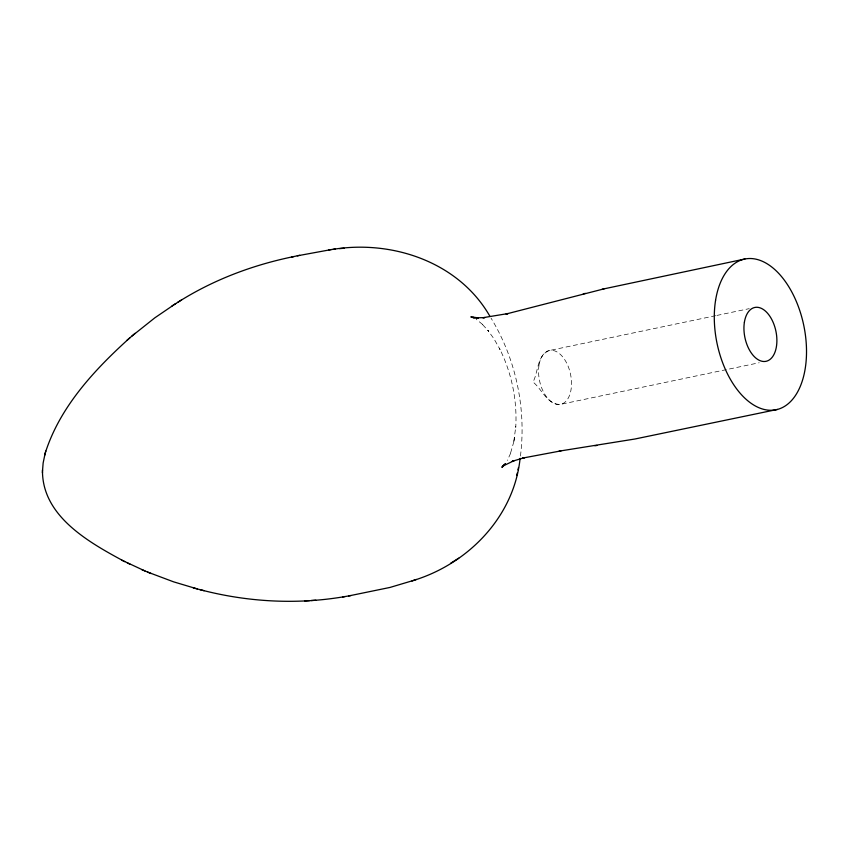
<?xml version="1.0" encoding="UTF-8"?>
<svg xmlns="http://www.w3.org/2000/svg" width="849" height="849" viewBox="0 0 849 849"><rect width="100%" height="100%" fill="white"/><g stroke="black" fill="none" stroke-linecap="round" stroke-linejoin="round"><path stroke-width="0.64" stroke-dasharray="4.25 3.18" d="M520.448 456.03C526.391 408.56 515.948 359.053 491.062 318.163M514.377 438.827L514.568 437.787L513.645 442.732L515.789 426.569L515.746 427.387C517.317 400.42 511.692 373.051 499.711 348.854L500.072 349.555L493.948 338.751L487.825 330.25L488.642 331.216L481.521 323.448L482.582 324.467L476.289 319.33M513.857 441.607L510.185 454.374L510.727 453.048L507.352 460.402M715.622 315.69L548.985 350.605C536.929 355.529 538.34 372.159 533.013 382.039C541.853 388.969 547.255 404.771 560.287 404.421L759.208 362.746M716.917 315.425L749.211 308.654M539.009 365.24A27.508 15.823 78.2 0 0 559.693 404.495A27.508 15.823 78.2 0 0 566.4 362.544A27.508 15.823 78.2 0 0 539.009 365.24"/><path stroke-width="1.27" d="M124.761 561.656C89.941 542.872 42.991 517.083 42.471 471.673M42.482 471.248L43.14 463.013L45.071 453.695M42.45 472.84L42.503 469.932M520.097 458.354C514.133 516.372 468.722 563.28 414.28 580.196M516.691 475.514L517.253 473.042M517.975 469.847L518.506 467.523M45.273 452.963C59.95 406.703 94.547 369.729 129.844 337.828M44.604 455.457L45.782 451.063M502.746 466.663L504.508 464.647M503.659 465.57L502.205 467.014L505.452 463.777L504.03 465.199M131.956 336.034L154.836 317.823L175.743 303.581M501.801 467.183L505.261 464.18M126.798 340.481L135.087 333.317M503.425 465.783L514.112 460.667L512.138 461.315L524.608 457.611L522.623 458.089L561.104 450.851M177.738 302.35C213.099 279.83 252.917 264.899 293.913 256.547M450.607 563.301L458.704 558.175M171.944 305.99L181.601 299.899M348.599 595.956L389.978 587.444L414.079 580.26M411.998 581.003L416.36 579.453M744.923 258.998L604.201 288.809L506.057 314.024L508.042 313.557L482.826 317.717L484.906 317.59L476.289 317.834L478.443 317.876L470.824 316.868L473.827 317.887M583.284 293.86L585.375 293.361M602.1 289.318L604.201 288.809M297.299 255.825L331.269 249.574M291.536 257.056L299.665 255.316M777.472 409.43L634.872 439.018L559.056 451.159M199.95 589.63C247.123 602.079 296.938 604.891 345.065 596.55M342.678 596.953L350.987 595.542M594.884 445.767L596.985 445.449M332.893 249.373C392.365 239.715 458.778 262.054 489.831 316.146M328.86 249.871L335.302 249.065M339.504 248.64L341.669 248.46M341.914 248.439L344.078 248.258M304.749 600.943L309.524 600.636M311.042 600.53L315.849 600.222M147.662 572.099L173.567 581.83L197.35 588.941M193.296 587.879L204.1 590.713M121.821 560.191L145.041 570.995M141.73 569.605L151.08 573.531M127.223 562.855L130.268 564.373M475.291 317.834L473.042 317.42L475.291 317.834M744.393 322.206A27.508 15.823 78.2 0 0 765.076 361.462A27.508 15.823 78.2 0 0 771.783 319.511A27.508 15.823 78.2 0 0 744.393 322.206M715.58 300.291A76.972 44.286 78.2 0 0 773.46 410.152A76.972 44.286 78.2 0 0 792.213 292.746A76.972 44.286 78.2 0 0 715.58 300.291"/></g></svg>
